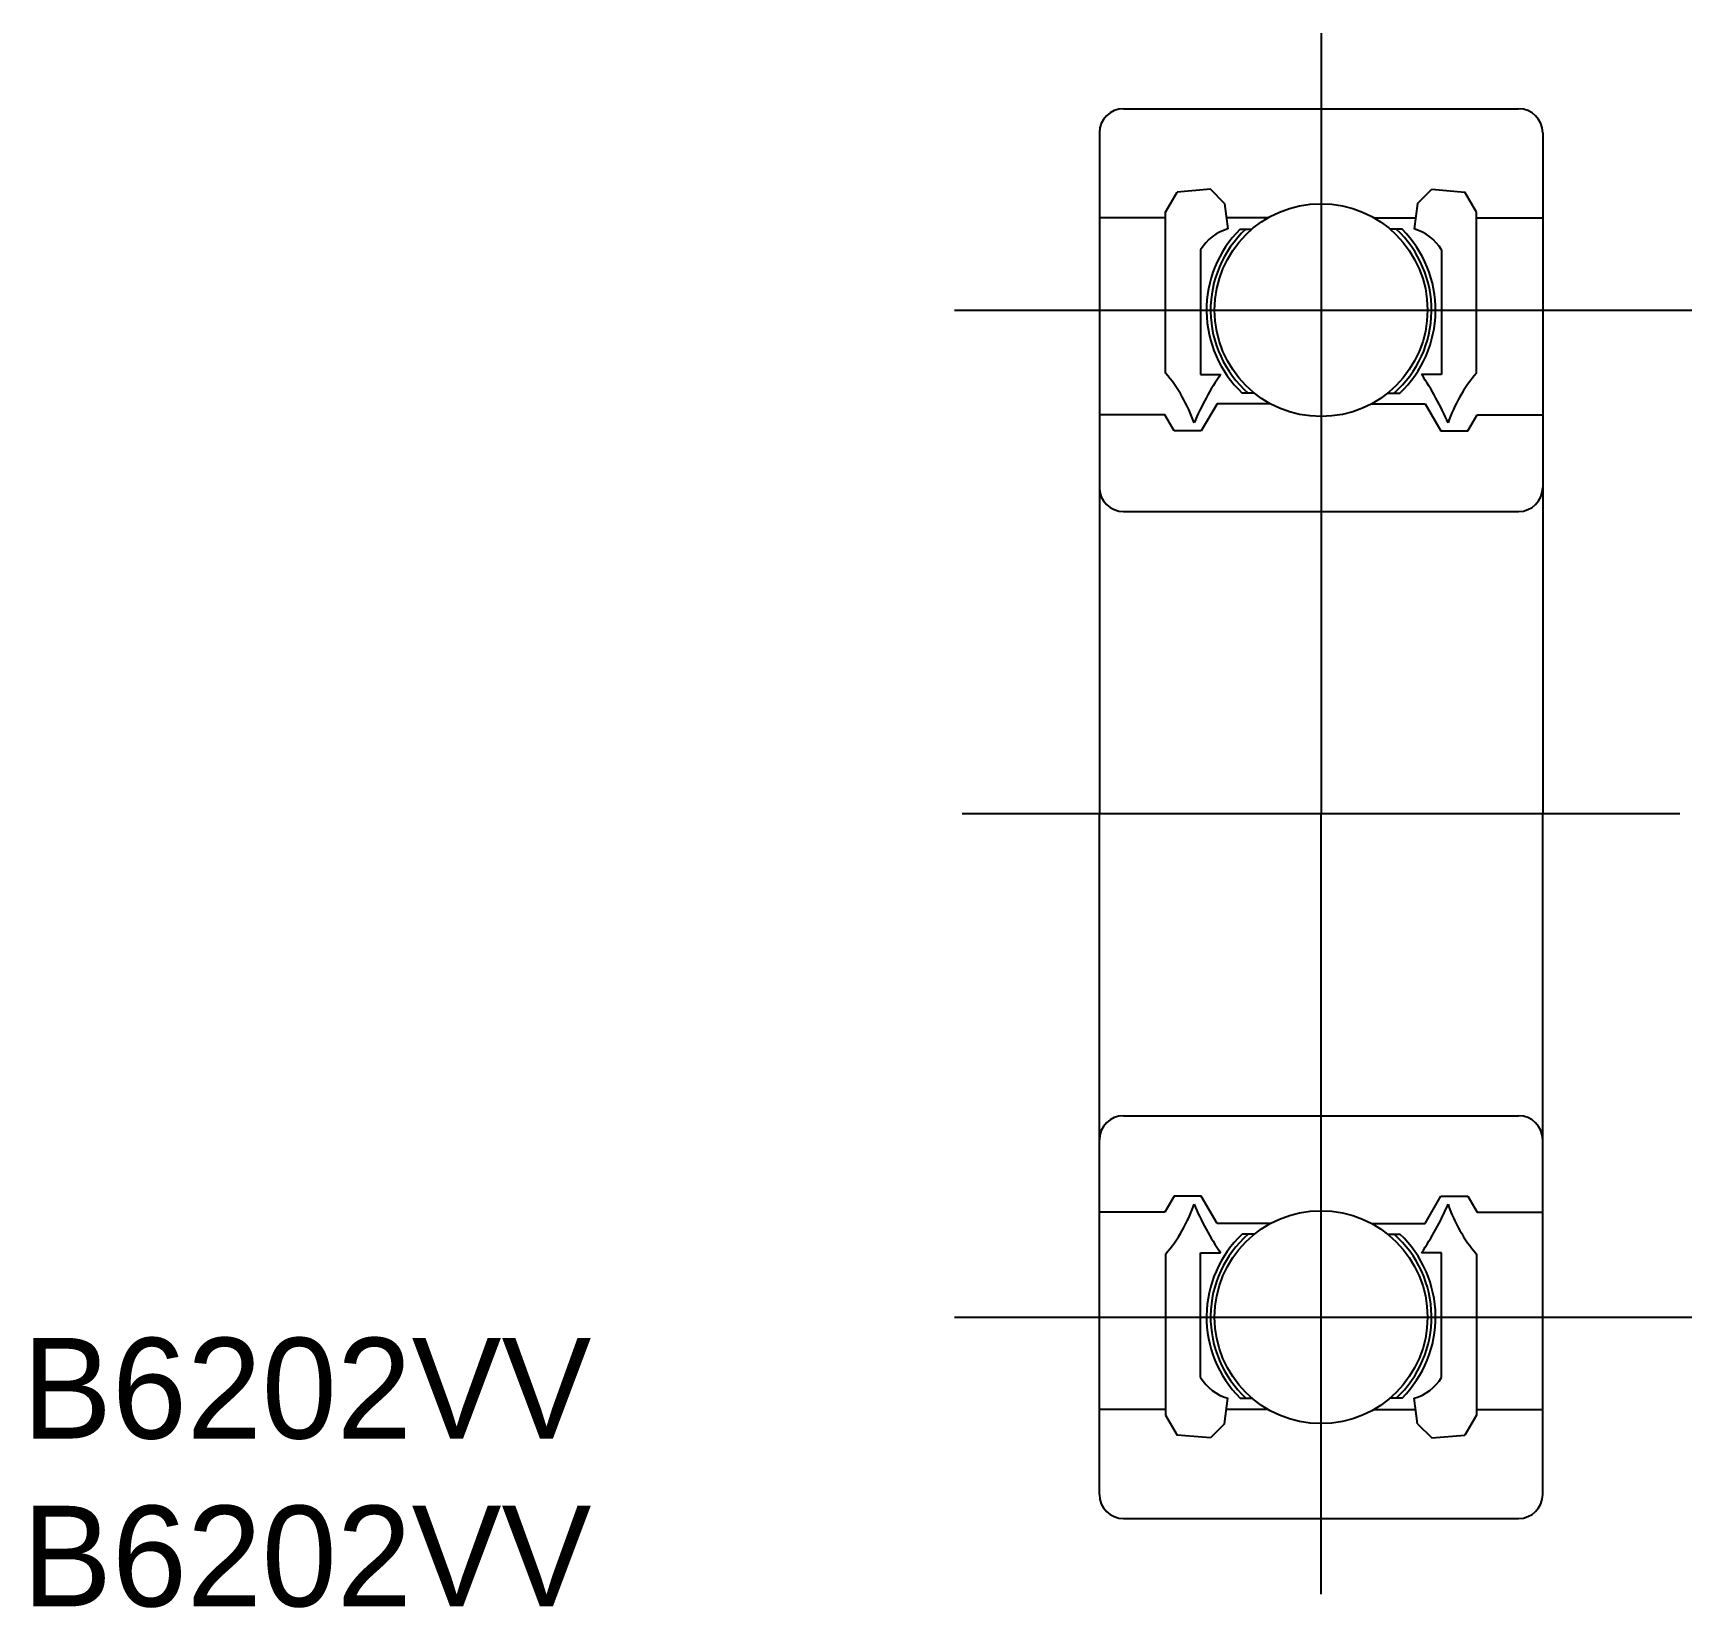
# Model space of a CAD drawing. Extents: x 724.9 to 766.1, y 606.5 to 645.6.
import ezdxf

# ---------------------------------------------------------------- set-up
doc = ezdxf.new("R2010")
doc.units = 0
doc.linetypes.add('CENTER', pattern=[50.8, 31.75, -6.35, 6.35, -6.35])
doc.layers.get('0').update_dxf_attribs({"linetype": 'CONTINUOUS'})
doc.layers.add('CENTER', color=1, linetype='CENTER')

msp = doc.modelspace()

# ---------------------------------------------------------------- linework, layer by layer
for p, q in [((751.95, 643.692), (761.75, 643.692)), ((754.839, 640.7), (755.133, 640.7)), ((754.839, 640.7), (755.133, 640.7)), ((758.861, 640.7), (758.567, 640.7)), ((758.861, 640.7), (758.567, 640.7)), ((755.592, 636.368), (754.268, 636.368)), ((755.194, 636.632), (754.891, 636.632)), ((758.108, 636.368), (759.432, 636.368)), ((758.505, 636.632), (758.809, 636.632)), ((751.95, 633.692), (761.75, 633.692)), ((751.95, 618.692), (761.75, 618.692)), ((755.592, 616.016), (754.268, 616.016)), ((758.108, 616.016), (759.432, 616.016)), ((755.194, 615.751), (754.891, 615.751)), ((758.505, 615.751), (758.809, 615.751)), ((754.839, 611.683), (755.133, 611.683)), ((754.839, 611.683), (755.133, 611.683)), ((758.861, 611.683), (758.567, 611.683)), ((758.861, 611.683), (758.567, 611.683)), ((751.95, 608.692), (761.75, 608.692))]:
    msp.add_line(p, q)
at = {"color": 7, "linetype": 'CONTINUOUS'}
for p, q in [((751.35, 643.092), (751.35, 626.192)), ((762.35, 643.092), (762.35, 626.192)), ((752.993, 641.125), (753.278, 641.619)), ((754.103, 641.692), (753.278, 641.619)), ((754.455, 641.341), (754.103, 641.692)), ((754.455, 641.341), (754.536, 640.706)), ((759.245, 641.341), (759.164, 640.706)), ((759.245, 641.341), (759.597, 641.692)), ((759.597, 641.692), (760.422, 641.619)), ((760.707, 641.125), (760.422, 641.619)), ((752.993, 640.984), (751.35, 640.984)), ((752.993, 637.126), (752.993, 641.125)), ((755.535, 640.984), (754.5, 640.984)), ((758.165, 640.984), (759.2, 640.984)), ((760.707, 637.126), (760.707, 641.125)), ((760.707, 640.984), (762.35, 640.984)), ((753.858, 640.191), (753.858, 637.097)), ((759.842, 640.191), (759.842, 637.097)), ((753.858, 637.097), (754.358, 637.097)), ((759.842, 637.097), (759.342, 637.097)), ((754.268, 636.368), (753.878, 635.692)), ((759.432, 636.368), (759.822, 635.692)), ((752.976, 636.088), (751.35, 636.088)), ((753.205, 635.692), (752.976, 636.088)), ((760.495, 635.692), (760.724, 636.088)), ((760.724, 636.088), (762.35, 636.088)), ((753.878, 635.692), (753.205, 635.692)), ((759.822, 635.692), (760.495, 635.692)), ((751.35, 609.292), (751.35, 626.192)), ((762.35, 609.292), (762.35, 626.192)), ((753.205, 616.692), (752.976, 616.295)), ((753.878, 616.692), (753.205, 616.692)), ((754.268, 616.016), (753.878, 616.692)), ((759.432, 616.016), (759.822, 616.692)), ((759.822, 616.692), (760.495, 616.692)), ((760.495, 616.692), (760.724, 616.295)), ((752.976, 616.295), (751.35, 616.295)), ((760.724, 616.295), (762.35, 616.295)), ((752.993, 615.258), (752.993, 611.258)), ((753.858, 615.287), (754.358, 615.287)), ((753.858, 612.193), (753.858, 615.287)), ((759.842, 615.287), (759.342, 615.287)), ((759.842, 612.193), (759.842, 615.287)), ((760.707, 615.258), (760.707, 611.258)), ((754.455, 611.043), (754.536, 611.678)), ((759.245, 611.043), (759.164, 611.678)), ((752.993, 611.4), (751.35, 611.4)), ((752.993, 611.258), (753.278, 610.765)), ((755.535, 611.4), (754.5, 611.4)), ((758.165, 611.4), (759.2, 611.4)), ((760.707, 611.258), (760.422, 610.765)), ((760.707, 611.4), (762.35, 611.4)), ((754.455, 611.043), (754.103, 610.692)), ((759.245, 611.043), (759.597, 610.692)), ((754.103, 610.692), (753.278, 610.765)), ((759.597, 610.692), (760.422, 610.765))]:
    msp.add_line(p, q, dxfattribs=at)
for centre in [(756.85, 638.692), (756.85, 613.692)]:
    msp.add_circle(centre, 2.642, dxfattribs=at)
for centre, radius, start, end in [((751.95, 643.092), 0.6, 90, 180), ((761.75, 643.092), 0.6, 0, 90), ((754.87, 639.564), 1.19, 106.2645, 148.2193), ((756.85, 638.692), 2.842, 135.0413, 226.4324), ((756.85, 638.692), 2.742, 132.9151, 228.6756), ((756.85, 638.692), 2.742, 311.3244, 47.0849), ((756.85, 638.692), 2.842, 313.5676, 44.9587), ((758.83, 639.564), 1.19, 31.7807, 73.7355), ((750.097, 634.654), 3.808, 18.95, 40.4843), ((760.449, 632.981), 7.352, 145.9486, 156.6868), ((753.251, 632.981), 7.352, 23.3132, 34.0514), ((763.603, 634.654), 3.808, 139.5157, 161.05), ((751.95, 634.292), 0.6, 180, 270), ((761.75, 634.292), 0.6, 270, 0), ((751.95, 618.092), 0.6, 90, 180), ((761.75, 618.092), 0.6, 0, 90), ((750.097, 617.73), 3.808, 319.5157, 341.05), ((760.449, 619.403), 7.352, 203.3132, 214.0514), ((753.251, 619.403), 7.352, 325.9486, 336.6868), ((763.603, 617.73), 3.808, 198.95, 220.4843), ((756.85, 613.692), 2.842, 133.5676, 224.9587), ((756.85, 613.692), 2.742, 131.3244, 227.0849), ((756.85, 613.692), 2.742, 312.9151, 48.6756), ((756.85, 613.692), 2.842, 315.0413, 46.4324), ((754.87, 612.82), 1.19, 211.7807, 253.7355), ((758.83, 612.82), 1.19, 286.2645, 328.2193), ((751.95, 609.292), 0.6, 180, 270), ((761.75, 609.292), 0.6, 270, 0)]:
    msp.add_arc(centre, radius, start, end, dxfattribs=at)
at = {"layer": 'CENTER', "color": 1, "linetype": 'CENTER'}
for p, q in [((756.85, 645.567), (756.85, 626.192)), ((747.757, 638.692), (766.051, 638.692)), ((747.944, 626.192), (765.756, 626.192)), ((751.225, 626.192), (762.475, 626.192)), ((751.225, 626.192), (762.475, 626.192)), ((756.85, 606.817), (756.85, 626.192)), ((747.757, 613.692), (766.051, 613.692))]:
    msp.add_line(p, q, dxfattribs=at)

# ---------------------------------------------------------------- texts
at = {"color": 7, "linetype": 'CONTINUOUS'}
for p in [(724.615, 610.678), (724.615, 606.511)]:
    msp.add_text('B6202VV', height=2.5, dxfattribs=at).set_placement(p)

doc.saveas('drawing.dxf')
